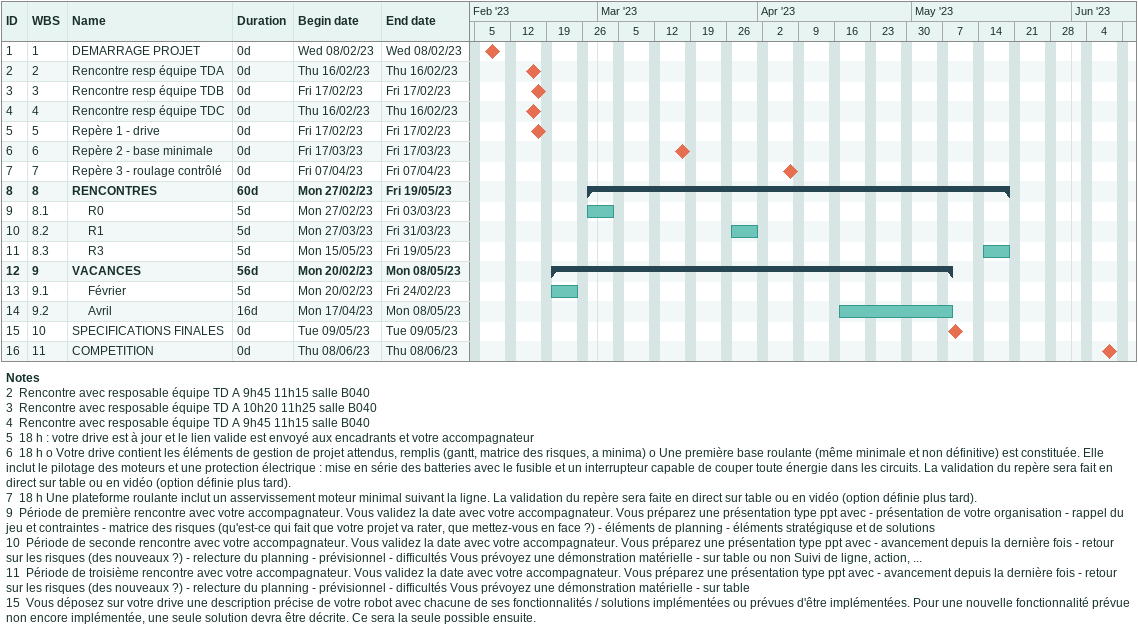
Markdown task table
| ID | WBS | Task | Duration | Start | Finish |
|---|---|---|---|---|---|
| 1 | 1 | DEMARRAGE PROJET | 0d | 2023-02-08 | 2023-02-08 |
| 2 | 2 | Rencontre resp équipe TDA | 0d | 2023-02-16 | 2023-02-16 |
| 3 | 3 | Rencontre resp équipe TDB | 0d | 2023-02-17 | 2023-02-17 |
| 4 | 4 | Rencontre resp équipe TDC | 0d | 2023-02-16 | 2023-02-16 |
| 5 | 5 | Repère 1 - drive | 0d | 2023-02-17 | 2023-02-17 |
| 6 | 6 | Repère 2 - base minimale | 0d | 2023-03-17 | 2023-03-17 |
| 7 | 7 | Repère 3 - roulage contrôlé | 0d | 2023-04-07 | 2023-04-07 |
| 8 | 8 | **RENCONTRES** | 60d | 2023-02-27 | 2023-05-19 |
| 9 | 8.1 | R0 | 5d | 2023-02-27 | 2023-03-03 |
| 10 | 8.2 | R1 | 5d | 2023-03-27 | 2023-03-31 |
| 11 | 8.3 | R3 | 5d | 2023-05-15 | 2023-05-19 |
| 12 | 9 | **VACANCES** | 56d | 2023-02-20 | 2023-05-08 |
| 13 | 9.1 | Février | 5d | 2023-02-20 | 2023-02-24 |
| 14 | 9.2 | Avril | 16d | 2023-04-17 | 2023-05-08 |
| 15 | 10 | SPECIFICATIONS FINALES | 0d | 2023-05-09 | 2023-05-09 |
| 16 | 11 | COMPETITION | 0d | 2023-06-08 | 2023-06-08 |

Notes
- 2: Rencontre avec resposable équipe TD A 9h45 11h15 salle B040
- 3: Rencontre avec resposable équipe TD A 10h20 11h25 salle B040
- 4: Rencontre avec resposable équipe TD A 9h45 11h15 salle B040
- 5: 18 h : votre drive est à jour et le lien valide est envoyé aux encadrants et votre accompagnateur
- 6: 18 h o Votre drive contient les éléments de gestion de projet attendus, remplis (gantt, matrice des risques, a minima) o Une première base roulante (même minimale et non définitive) est constituée. Elle inclut le pilotage des moteurs et une protection électrique : mise en série des batteries avec le fusible et un interrupteur capable de couper toute énergie dans les circuits. La validation du repère sera fait en direct sur table ou en vidéo (option définie plus tard).
- 7: 18 h Une plateforme roulante inclut un asservissement moteur minimal suivant la ligne. La validation du repère sera faite en direct sur table ou en vidéo (option définie plus tard).
- 9: Période de première rencontre avec votre accompagnateur. Vous validez la date avec votre accompagnateur. Vous préparez une présentation type ppt avec - présentation de votre organisation - rappel du jeu et contraintes - matrice des risques (qu'est-ce qui fait que votre projet va rater, que mettez-vous en face ?) - éléments de planning - éléments stratégiquse et de solutions
- 10: Période de seconde rencontre avec votre accompagnateur. Vous validez la date avec votre accompagnateur. Vous préparez une présentation type ppt avec - avancement depuis la dernière fois - retour sur les risques (des nouveaux ?) - relecture du planning - prévisionnel - difficultés Vous prévoyez une démonstration matérielle - sur table ou non Suivi de ligne, action, ...
- 11: Période de troisième rencontre avec votre accompagnateur. Vous validez la date avec votre accompagnateur. Vous préparez une présentation type ppt avec - avancement depuis la dernière fois - retour sur les risques (des nouveaux ?) - relecture du planning - prévisionnel - difficultés Vous prévoyez une démonstration matérielle - sur table
- 15: Vous déposez sur votre drive une description précise de votre robot avec chacune de ses fonctionnalités / solutions implémentées ou prévues d'être implémentées. Pour une nouvelle fonctionnalité prévue non encore implémentée, une seule solution devra être décrite. Ce sera la seule possible ensuite.
